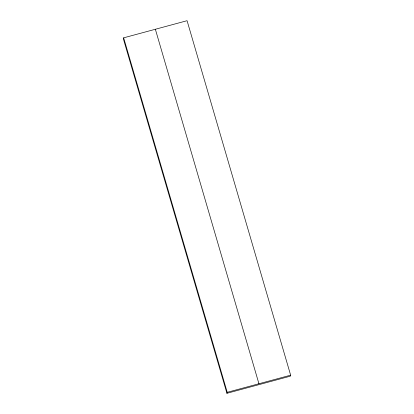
<?xml version="1.0" encoding="UTF-8"?>
<svg xmlns="http://www.w3.org/2000/svg" width="414" height="414" viewBox="0 0 414 414"><rect width="100%" height="100%" fill="white"/><g stroke="black" fill="none" stroke-linecap="round" stroke-linejoin="round"><path stroke-width="0.62" d="M123.657 37.829L123.362 38.818L226.929 393.3L290.343 376.171L290.638 375.182L187.071 20.7L123.657 37.829L227.229 392.317L226.929 393.3M227.229 392.317L290.638 375.182M155.364 29.265L258.936 383.747"/></g></svg>
